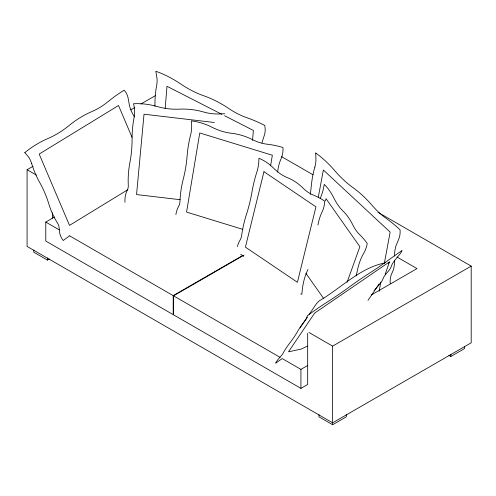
<?xml version="1.0" encoding="UTF-8"?>
<svg xmlns="http://www.w3.org/2000/svg" width="496" height="496" viewBox="0 0 496 496"><rect width="100%" height="100%" fill="white"/><g stroke="black" fill="none" stroke-linecap="round" stroke-linejoin="round"><path stroke-width="0.74" d="M394.413 255.998L394.618 252.886A34.317 18.588 77.4 0 1 395.882 246.072L399.125 238.179A17.794 9.641 77.4 0 0 400.105 232.909L400.123 229.89L397.47 227.422A214.774 116.355 77.4 0 0 385.646 217.992A97.458 52.799 77.4 0 1 372.353 205.635A142.557 77.233 77.4 0 0 352.904 187.569A131.769 71.387 77.4 0 1 334.936 170.86A140.752 76.254 77.4 0 0 315.735 153.022M165.174 108.655L166.991 86.285L221.836 114.316M252.551 140.461L253.369 130.429L224.576 115.717M270.574 165.893L272.354 155.242L199.758 132.965L186.564 212.09L242.86 229.369M318.283 197.309L323.355 170.01L390.141 232.078L384.363 263.171M379.149 291.226L380.841 282.125M261.938 142.947L264.69 134.106A17.794 11.724 68.3 0 0 265.143 128.526L264.777 125.476L261.342 123.721A214.774 141.515 68.3 0 0 246.252 117.471A97.458 64.213 68.3 0 1 229.059 108.686A142.557 93.93 68.3 0 0 203.906 95.84A131.769 86.819 68.3 0 1 180.662 83.948A140.752 92.74 68.3 0 0 155.831 71.263L157.058 78.796A25.594 16.864 68.3 0 1 156.643 85.69A92.547 60.977 68.3 0 0 154.957 106.38M385.15 274.393L389.422 261.925L314.638 313.1L288.498 351.813L301.339 349.041L307.439 346.109M325.289 200.911L326.07 198.729L359.873 246.692L347.064 282.323M300.105 327.881L307.365 317.13M309.07 314.6L316.33 303.856L319.139 300.929C340.709 288.412 359.681 268.014 384.89 262.899M388.566 263.19L389.422 261.925M368.001 300.396L379.099 283.96M374.096 290.78L375.038 289.565M375.379 289.143L380.209 283.39A20.888 3.739 -41.4 0 0 382.627 279.806L383.563 277.462A16.709 2.988 -41.4 0 1 385.497 274.598L388.622 270.866A18.451 3.305 -41.4 0 0 390.761 267.697L391.989 264.616A30.981 5.543 -41.4 0 1 395.572 259.309L399.757 254.312A16.015 2.864 -41.4 0 0 401.611 251.565L402.008 250.567L399.038 252.607A193.297 34.596 -41.4 0 0 385.603 262.167M127.875 189.67L69.508 225.376L39.172 154.064L118.519 105.518L132.035 137.293M378.064 212.344L471.2 266.11L471.2 342.804L332.624 422.809L27.082 246.407L27.082 169.719L33.108 166.241M130.845 109.808L134.862 107.489M140.889 104.011L155.614 95.505M69.254 235.625L173.197 295.635L173.197 314.631L45.781 241.068L45.781 222.072L54.541 217.012M33.79 250.034L33.79 252.21L47.449 260.096L49.402 258.968M173.197 295.635L242.984 255.341M307.675 333.25L307.675 384.474L300.923 388.374L173.507 314.811L173.507 295.814L243.982 255.124M371.399 294.922L417.012 268.59L396.924 256.99M308.989 332.475L332.624 346.121L471.2 266.11M282.143 358.534L300.923 369.377L307.675 365.478M318.965 414.675L318.965 416.851L332.624 424.737L346.282 416.851L346.282 414.675M448.88 355.365L450.833 356.494L464.492 348.607L464.492 346.431M214.359 122.506L144.02 114.216L136.555 194.568L180.135 199.702M281.579 156.637L313.069 174.815M27.082 169.719L36.456 175.131M45.781 222.072L59.191 229.815M173.507 295.814L280.135 357.374M24.8 152.632L28.377 156.736A23.101 18.929 86.8 0 1 31.738 163.761M305.945 273.383L323.739 298.629M134.614 116.92L133.653 115.469A30.981 25.395 86.8 0 1 129.487 105.685L127.98 97.402A16.015 13.125 86.8 0 0 125.829 92.349L124.229 90.191L121.074 92.126A193.297 158.422 86.8 0 0 107.855 101.816A87.711 71.889 86.8 0 1 92.064 111.476A128.303 105.152 86.8 0 0 68.963 125.618A118.594 97.197 86.8 0 1 47.61 138.675A126.678 103.825 86.8 0 0 24.8 152.638M315.735 153.022L315.94 160.555A25.594 13.863 77.4 0 1 314.842 167.096M394.425 260.567L394.401 264.046A20.503 11.104 77.4 0 1 393.272 270.122L391.208 274.871A18.569 10.056 77.4 0 0 390.185 280.37L390.16 283.52M450.833 354.318L450.833 356.494M332.624 346.121L332.624 424.737M300.923 369.377L300.923 388.374M52.533 212.803L52.533 218.172M47.449 257.92L47.449 260.096M237.417 246.568A24.651 16.17 83.8 0 1 240.188 239.884A9.883 6.485 83.8 0 0 241.589 235.755A101.965 66.886 83.8 0 1 246.45 214.402A135.997 89.206 83.8 0 0 252.005 191.797A119.344 78.281 83.8 0 1 256.885 171.957A32.965 21.626 83.8 0 0 258.912 158.28A71.021 46.587 83.8 0 1 273.854 168.386A66.489 43.611 83.8 0 0 287.847 177.847A71.932 47.182 83.8 0 1 302.982 188.077A49.172 32.259 83.8 0 0 313.329 195.071A108.649 71.269 83.8 0 1 322.679 199.82L324.744 201.215A22.897 15.016 83.8 0 1 322.14 211.829A44.299 29.059 83.8 0 0 317.942 224.992M240.684 254.324A69.465 45.564 83.8 0 1 243.765 256.351M300.719 293.973A44.615 29.264 83.8 0 0 301.897 294.178A53.258 34.937 83.8 0 1 307.96 269.495M175.906 214.582A24.651 21.347 69.4 0 1 178.727 206.175A9.883 8.556 69.4 0 0 179.955 201.748A101.965 88.3 69.4 0 1 183.185 179.447A135.997 117.775 69.4 0 0 187.141 155.732A119.344 103.354 69.4 0 1 190.613 134.924A32.965 28.551 69.4 0 0 191.27 120.9A71.021 61.504 69.4 0 1 212.139 127.305A66.489 57.579 69.4 0 0 231.675 133.3A71.932 62.291 69.4 0 1 252.811 139.785A49.172 42.588 69.4 0 0 267.257 144.218A108.649 94.091 69.4 0 1 280.079 146.667L282.968 147.548A22.897 19.828 69.4 0 1 281.108 158.683A44.299 38.366 69.4 0 0 277.624 172.106M31.738 163.761A83.291 68.262 86.8 0 0 39.717 182.522A94.916 77.785 86.8 0 1 48.813 203.893A71.337 58.466 86.8 0 0 57.815 223.553A6.981 5.723 86.8 0 1 58.974 226.771L59.824 233.709A17.224 14.117 86.8 0 0 61.988 238.75L63.228 240.517A124.112 101.723 86.8 0 1 69.217 236.177M314.842 167.096A92.547 50.139 77.4 0 0 311.209 186.639A105.456 57.133 77.4 0 1 310.242 194.438M320.156 198.505A119.344 59.712 -89.4 0 1 320.757 197.098A32.965 16.492 -89.4 0 0 324.217 184.357A71.021 35.538 -89.4 0 1 333.932 198.146A66.489 33.269 -89.4 0 0 343.027 211.054A71.932 35.991 -89.4 0 1 352.867 225.017A49.172 24.608 -89.4 0 0 359.594 234.565A108.649 54.362 -89.4 0 1 365.893 241.657L367.238 243.567A22.897 11.458 -89.4 0 1 363.785 253.183A44.299 22.165 -89.4 0 0 357.095 271.783A26.381 13.2 -89.4 0 1 356.091 275.906M224.756 113.795A108.649 104.526 25.8 0 0 219.945 113.925A49.172 47.306 25.8 0 1 203.509 111.984A71.932 69.198 25.8 0 0 179.465 109.151A66.489 63.965 25.8 0 1 157.244 106.535A71.021 68.324 25.8 0 0 133.511 103.738A32.965 31.713 25.8 0 1 134.05 117.695A119.344 114.812 25.8 0 0 132.085 138.83A135.997 130.832 25.8 0 1 129.847 162.911A101.965 98.09 25.8 0 0 128.284 185.473A9.883 9.505 25.8 0 1 127.323 190.055A24.651 23.715 25.8 0 0 124.986 202.275M385.603 262.167A87.711 15.698 -41.4 0 1 370.717 272.354A128.303 22.965 -41.4 0 0 348.942 287.258A118.594 21.223 -41.4 0 1 328.817 301.029A126.678 22.673 -41.4 0 0 307.315 315.747L306.857 317.514A23.101 4.135 -41.4 0 1 304.494 321.234A83.291 14.905 -41.4 0 0 297.619 331.415A94.916 16.988 -41.4 0 1 289.788 343.015A71.337 12.766 -41.4 0 0 282.943 353.53A6.981 1.246 -41.4 0 1 281.641 355.334L277.909 359.619A17.224 3.081 -41.4 0 0 276.067 362.347L275.702 363.184A124.112 22.215 -41.4 0 1 281.759 358.887M263.953 171.697L245.415 247.132L297.408 282.28L315.946 206.844L263.953 171.697"/></g></svg>
